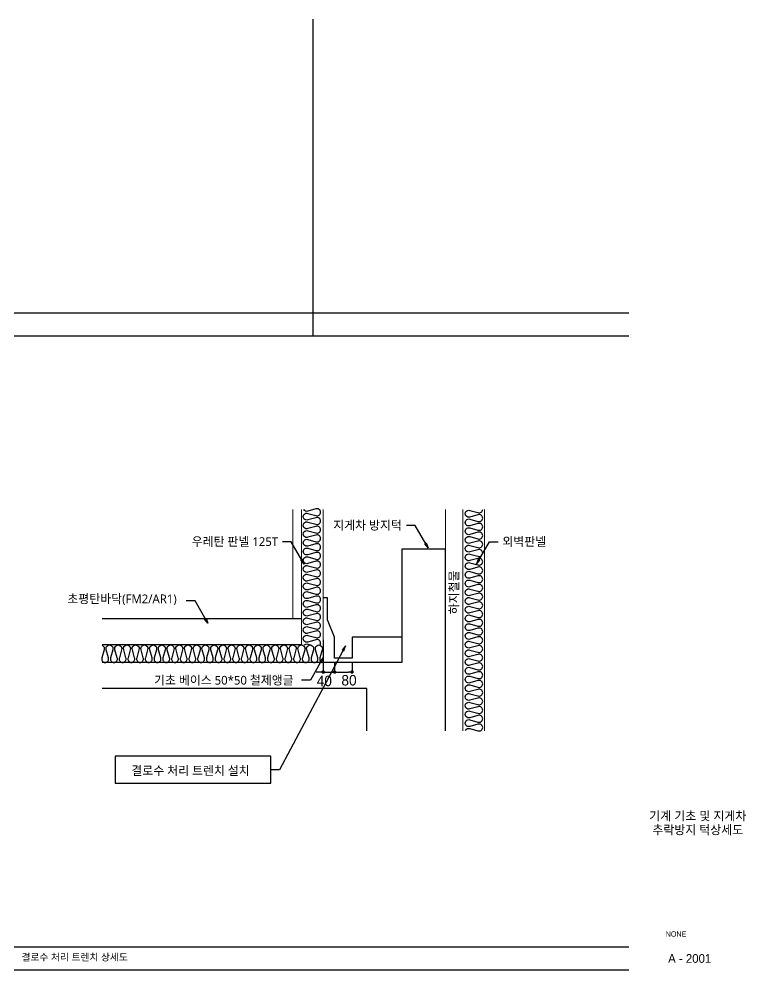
# Model space of a CAD drawing. Header units: millimetres. Extents: x 190 to 16800, y 0 to 5940.
# Drawn here: x 3934 to 8101, y 251 to 5701 of the extents above; entities that cross this region are included whole.
import ezdxf
from ezdxf.enums import TextEntityAlignment as Align

# ---------------------------------------------------------------- set-up
doc = ezdxf.new("R2010")
doc.units = ezdxf.units.MM
for name, color, linetype in [('3TEX', 3, 'Continuous'), ('4A.TEC FORM-TEXT', 3, 'Continuous'), ('4A.TEC TEXT 2', 3, 'Continuous'), ('4A.TEC 벽체 3', 4, 'Continuous'), ('9', 9, 'Continuous'), ('A-LEAD', 7, 'Continuous'), ('A-TEX-3', 3, 'Continuous'), ('DIM', 7, 'Continuous'), ('EL1', 8, 'Continuous'), ('sec-h$0$AA-CONC', 2, 'Continuous'), ('sec-h$0$WAL', 3, 'Continuous'), ('결로수배관', 6, 'Continuous')]:
    doc.layers.add(name, color=color, linetype=linetype)
doc.styles.add('1', font='')
doc.styles.add('나눔고딕', font='')
doc.styles.add('돋움', font='')
doc.styles.add('맑은고딕', font='malgun.ttf')
doc.styles.get('1').set_extended_font_data('Dotum')
doc.styles.get('나눔고딕').set_extended_font_data('Dotum')
doc.styles.get('돋움').set_extended_font_data('Dotum')
doc.dimstyles.new('400', dxfattribs={"dimscale": 400, "dimtxt": 3, "dimasz": 1, "dimexe": 0, "dimexo": 0, "dimgap": 1, "dimtad": 1, "dimtoh": 1, "dimdec": 0, "dimrnd": 0.25, "dimzin": 0, "dimdsep": 46, "dimlunit": 6, "dimtxsty": '돋움', "dimblk": 'DOT', "dimcen": 5, "dimclrd": 1, "dimclre": 1, "dimclrt": 3, "dimadec": 0, "dimazin": 0, "dimtfac": 1, "dimtdec": 0, "dimtix": 1, "dimtmove": 2, "dimatfit": 3, "dimfxl": 1, "dimtvp": 1, "dimtolj": 1, "dimtzin": 0, "dimarcsym": 0})

# ---------------------------------------------------------------- blocks, each defined once
blk = doc.blocks.new('_Dot')
at = {"color": 0, "linetype": 'ByBlock', "lineweight": -2}
blk.add_line((-0.5, 0), (-1, 0), dxfattribs=at)
at = {"color": 0, "linetype": 'ByBlock', "const_width": 0.5}
blk.add_lwpolyline([(-0.25, 0, 1), (0.25, 0, 1)], format="xyb", close=True, dxfattribs=at)
blk = doc.blocks.new('*D218')
at = {"layer": 'Defpoints', "color": 0, "transparency": 16777216}
for p in [(1335, 136.5), (1435, 136.5), (1435, 81.5)]:
    blk.add_point(p, dxfattribs=at)
at = {"layer": 'DIM', "color": 1, "linetype": 'Continuous', "lineweight": -2, "transparency": 16777216}
for p, q in [((1335, 136.5), (1335, 81.5)), ((1435, 136.5), (1435, 81.5)), ((1355, 81.5), (1415, 81.5))]:
    blk.add_line(p, q, dxfattribs=at)
at = {"layer": 'DIM', "color": 1, "lineweight": -2, "transparency": 16777216, "xscale": 20, "yscale": 20, "zscale": 20, "rotation": 180}
blk.add_blockref('_Dot', (1335, 81.5), dxfattribs=at)
at = {"layer": 'DIM', "color": 1, "lineweight": -2, "transparency": 16777216, "xscale": 20, "yscale": 20, "zscale": 20}
blk.add_blockref('_Dot', (1435, 81.5), dxfattribs=at)
at = {"layer": 'DIM', "color": 3, "lineweight": 0, "transparency": 16777216, "insert": (1417.9, 34), "char_height": 60, "attachment_point": 5, "style": '돋움'}
blk.add_mtext('\\A1;80', dxfattribs=at)
blk = doc.blocks.new('*D219')
at = {"layer": 'Defpoints', "color": 0, "transparency": 16777216}
for p in [(1270, 266.5), (1335, 136.5), (1335, 81.5)]:
    blk.add_point(p, dxfattribs=at)
at = {"layer": 'DIM', "color": 1, "linetype": 'Continuous', "lineweight": -2, "transparency": 16777216}
for p, q in [((1270, 266.5), (1270, 81.5)), ((1335, 136.5), (1335, 81.5)), ((1250, 81.5), (1230, 81.5)), ((1270, 81.5), (1335, 81.5)), ((1355, 81.5), (1375, 81.5))]:
    blk.add_line(p, q, dxfattribs=at)
at = {"layer": 'DIM', "color": 1, "lineweight": -2, "transparency": 16777216, "xscale": 20, "yscale": 20, "zscale": 20}
blk.add_blockref('_Dot', (1270, 81.5), dxfattribs=at)
at = {"layer": 'DIM', "color": 1, "lineweight": -2, "transparency": 16777216, "xscale": 20, "yscale": 20, "zscale": 20, "rotation": 180}
blk.add_blockref('_Dot', (1335, 81.5), dxfattribs=at)
at = {"layer": 'DIM', "color": 3, "lineweight": 0, "transparency": 16777216, "insert": (1276.2, 30), "char_height": 60, "attachment_point": 5, "style": '돋움'}
blk.add_mtext('\\A1;40', dxfattribs=at)
blk = doc.blocks.new('zw$EC8')
at = {"layer": 'A-LEAD', "ltscale": 0.05}
for points in [[(1851.5, 816.4), (1860.2, 821.4), (1870.9, 792.9)], [(1142, 722.9), (1150.6, 727.9), (1161.3, 699.4)], [(2167.7, 722.9), (2159, 727.9), (2148.4, 699.4)], [(590.1, 384.8), (598.7, 389.8), (609.4, 361.4)], [(1379.2, 207.3), (1387.8, 202.3), (1398.5, 230.8)], [(1251.1, 140.7), (1259.8, 135.7), (1270.5, 164.2)]]:
    blk.add_hatch(color=256, dxfattribs=at).paths.add_polyline_path(points)
blk.add_lwpolyline([(970.2, -401.4), (77.1, -401.4), (77.1, -555.6), (970.2, -555.6)], close=True)
at = {"layer": '4A.TEC 벽체 3', "color": 6, "lineweight": 0, "ltscale": 15}
blk.add_line((1095, 386.5), (1095, 1012.4), dxfattribs=at)
at = {"layer": '4A.TEC 벽체 3', "lineweight": 0, "ltscale": 15}
for p, q in [((1145, 236.5), (1145, 1012.4)), ((1270, 136.5), (1270, 1012.4)), ((2070, -254.5), (2070, 1012.4)), ((2195, -254.5), (2195, 1012.4))]:
    blk.add_line(p, q, dxfattribs=at)
at = {"layer": 'A-LEAD', "ltscale": 0.05}
for points in [[(1870.9, 792.9), (1796.8, 921.3), (1746.8, 921.3)], [(1161.3, 699.4), (1087.2, 827.7), (1037.2, 827.7)], [(1851.5, 816.4), (1860.2, 821.4), (1870.9, 792.9), (1851.5, 816.4)], [(2148.4, 699.4), (2222.4, 827.7), (2272.4, 827.7)], [(1142, 722.9), (1150.6, 727.9), (1161.3, 699.4), (1142, 722.9)], [(2167.7, 722.9), (2159, 727.9), (2148.4, 699.4), (2167.7, 722.9)], [(609.4, 361.4), (535.3, 489.7), (485.3, 489.7)], [(590.1, 384.8), (598.7, 389.8), (609.4, 361.4), (590.1, 384.8)], [(1398.5, 230.8), (1020.2, -478.5), (970.2, -478.5)], [(1379.2, 207.3), (1387.8, 202.3), (1398.5, 230.8), (1379.2, 207.3)], [(1270.5, 164.2), (1196.4, 35.9), (1146.4, 35.9)], [(1251.1, 140.7), (1259.8, 135.7), (1270.5, 164.2), (1251.1, 140.7)]]:
    blk.add_lwpolyline(points, dxfattribs=at)
at = {"layer": 'EL1', "lineweight": 0, "ltscale": 15}
blk.add_line((1970, -254.5), (1970, 1012.4), dxfattribs=at)
at = {"layer": 'EL1'}
for points in [[(1252.1, 236.5, 0.143676), (1255.3, 247.3, 0.524856), (1228.2, 266), (1182.4, 253.6, -1.449198), (1182.4, 291), (1228.2, 278.6, 0.524856), (1255.3, 297.3, 0.524856), (1228.2, 316), (1182.4, 303.6, -1.449198), (1182.4, 341), (1228.2, 328.6, 0.524856), (1255.3, 347.3, 0.524856), (1228.2, 366), (1182.4, 353.6, -1.449198), (1182.4, 391), (1228.2, 378.6, 0.524856), (1255.3, 397.3, 0.524856), (1228.2, 416), (1182.4, 403.6, -1.449198), (1182.4, 441), (1228.2, 428.6, 0.524856), (1255.3, 447.3, 0.524856), (1228.2, 466), (1182.4, 453.6, -1.449198), (1182.4, 491), (1228.2, 478.6, 0.524856), (1255.3, 497.3, 0.524856), (1228.2, 516), (1182.4, 503.6, -1.449198), (1182.4, 541), (1228.2, 528.6, 0.524856), (1255.3, 547.3, 0.524856), (1228.2, 566), (1182.4, 553.6, -1.449198), (1182.4, 591), (1228.2, 578.6, 0.524856), (1255.3, 597.3, 0.524856), (1228.2, 616), (1182.4, 603.6, -1.449198), (1182.4, 641), (1228.2, 628.6, 0.524856), (1255.3, 647.3, 0.524856), (1228.2, 666), (1182.4, 653.6, -1.449198), (1182.4, 691), (1228.2, 678.6, 0.524856), (1255.3, 697.3, 0.524856), (1228.2, 716), (1182.4, 703.6, -1.449198), (1182.4, 741), (1228.2, 728.6, 0.524856), (1255.3, 747.3, 0.524856), (1228.2, 766), (1182.4, 753.6, -1.449198), (1182.4, 791), (1228.2, 778.6, 0.524856), (1255.3, 797.3, 0.524856), (1228.2, 816), (1182.4, 803.6, -1.449198), (1182.4, 841), (1228.2, 828.6, 0.524856), (1255.3, 847.3, 0.524856), (1228.2, 866), (1182.4, 853.6, -1.449198), (1182.4, 891), (1228.2, 878.6, 0.524856), (1255.3, 897.3, 0.524856), (1228.2, 916), (1182.4, 903.6, -1.449198), (1182.4, 941), (1228.2, 928.6, 0.524856), (1255.3, 947.3, 0.524856), (1228.2, 966), (1182.4, 953.6, -1.449198), (1182.4, 991), (1228.2, 978.6, 0.524856), (1255.3, 997.3, 0.524856), (1228.2, 1016), (1182.4, 1003.6, -0.369059), (1157.9, 1012.4, -0.369059)], [(2085.9, -252.9, -0.393415), (2111.1, -242.6), (2156.9, -255, 0.524856), (2184, -236.3, 0.524856), (2156.9, -217.6), (2111.1, -230, -1.449198), (2111.1, -192.6), (2156.9, -205, 0.524856), (2184, -186.3, 0.524856), (2156.9, -167.6), (2111.1, -180, -1.449198), (2111.1, -142.6), (2156.9, -155, 0.524856), (2184, -136.3, 0.524856), (2156.9, -117.6), (2111.1, -130, -1.449198), (2111.1, -92.6), (2156.9, -105, 0.524856), (2184, -86.3, 0.524856), (2156.9, -67.6), (2111.1, -80, -1.449198), (2111.1, -42.6), (2156.9, -55, 0.524856), (2184, -36.3, 0.524856), (2156.9, -17.6), (2111.1, -30, -1.449198), (2111.1, 7.4), (2156.9, -5, 0.524856), (2184, 13.7, 0.524856), (2156.9, 32.4), (2111.1, 20, -1.449198), (2111.1, 57.4), (2156.9, 45, 0.524856), (2184, 63.7, 0.524856), (2156.9, 82.4), (2111.1, 70, -1.449198), (2111.1, 107.4), (2156.9, 95, 0.524856), (2184, 113.7, 0.524856), (2156.9, 132.4), (2111.1, 120, -1.449198), (2111.1, 157.4), (2156.9, 145, 0.524856), (2184, 163.7, 0.524856), (2156.9, 182.4), (2111.1, 170, -1.449198), (2111.1, 207.4), (2156.9, 195, 0.524856), (2184, 213.7, 0.524856), (2156.9, 232.4), (2111.1, 220, -1.449198), (2111.1, 257.4), (2156.9, 245, 0.524856), (2184, 263.7, 0.524856), (2156.9, 282.4), (2111.1, 270, -1.449198), (2111.1, 307.4), (2156.9, 295, 0.524856), (2184, 313.7, 0.524856), (2156.9, 332.4), (2111.1, 320, -1.449198), (2111.1, 357.4), (2156.9, 345, 0.524856), (2184, 363.7, 0.524856), (2156.9, 382.4), (2111.1, 370, -1.449198), (2111.1, 407.4), (2156.9, 395, 0.524856), (2184, 413.7, 0.524856), (2156.9, 432.4), (2111.1, 420, -1.449198), (2111.1, 457.4), (2156.9, 445, 0.524856), (2184, 463.7, 0.524856), (2156.9, 482.4), (2111.1, 470, -1.449198), (2111.1, 507.4), (2156.9, 495, 0.524856), (2184, 513.7, 0.524856), (2156.9, 532.4), (2111.1, 520, -1.449198), (2111.1, 557.4), (2156.9, 545, 0.524856), (2184, 563.7, 0.524856), (2156.9, 582.4), (2111.1, 570, -1.449198), (2111.1, 607.4), (2156.9, 595, 0.524856), (2184, 613.7, 0.524856), (2156.9, 632.4), (2111.1, 620, -1.449198), (2111.1, 657.4), (2156.9, 645, 0.524856), (2184, 663.7, 0.524856), (2156.9, 682.4), (2111.1, 670, -1.449198), (2111.1, 707.4), (2156.9, 695, 0.524856), (2184, 713.7, 0.524856), (2156.9, 732.4), (2111.1, 720, -1.449198), (2111.1, 757.4), (2156.9, 745, 0.524856), (2184, 763.7, 0.524856), (2156.9, 782.4), (2111.1, 770, -1.449198), (2111.1, 807.4), (2156.9, 795, 0.524856), (2184, 813.7, 0.524856), (2156.9, 832.4), (2111.1, 820, -1.449198), (2111.1, 857.4), (2156.9, 845, 0.524856), (2184, 863.7, 0.524856), (2156.9, 882.4), (2111.1, 870, -1.449198), (2111.1, 907.4), (2156.9, 895, 0.524856), (2184, 913.7, 0.524856), (2156.9, 932.4), (2111.1, 920, -1.449198), (2111.1, 957.4), (2156.9, 945, 0.524856), (2184, 963.7, 0.524856), (2156.9, 982.4), (2111.1, 970, -1.449198), (2111.1, 1007.4), (2156.9, 995, 0.524856), (2184, 1013.7)], [(3.4, 234.6, -0.393415), (13.7, 209.4), (1.3, 163.6, 0.524856), (20, 136.5, 0.524856), (38.7, 163.6), (26.3, 209.4, -1.449198), (63.7, 209.4), (51.3, 163.6, 0.524856), (70, 136.5, 0.524856), (88.7, 163.6), (76.3, 209.4, -1.449198), (113.7, 209.4), (101.3, 163.6, 0.524856), (120, 136.5, 0.524856), (138.7, 163.6), (126.3, 209.4, -1.449198), (163.7, 209.4), (151.3, 163.6, 0.524856), (170, 136.5, 0.524856), (188.7, 163.6), (176.3, 209.4, -1.449198), (213.7, 209.4), (201.3, 163.6, 0.524856), (220, 136.5, 0.524856), (238.7, 163.6), (226.3, 209.4, -1.449198), (263.7, 209.4), (251.3, 163.6, 0.524856), (270, 136.5, 0.524856), (288.7, 163.6), (276.3, 209.4, -1.449198), (313.7, 209.4), (301.3, 163.6, 0.524856), (320, 136.5, 0.524856), (338.7, 163.6), (326.3, 209.4, -1.449198), (363.7, 209.4), (351.3, 163.6, 0.524856), (370, 136.5, 0.524856), (388.7, 163.6), (376.3, 209.4, -1.449198), (413.7, 209.4), (401.3, 163.6, 0.524856), (420, 136.5, 0.524856), (438.7, 163.6), (426.3, 209.4, -1.449198), (463.7, 209.4), (451.3, 163.6, 0.524856), (470, 136.5, 0.524856), (488.7, 163.6), (476.3, 209.4, -1.449198), (513.7, 209.4), (501.3, 163.6, 0.524856), (520, 136.5, 0.524856), (538.7, 163.6), (526.3, 209.4, -1.449198), (563.7, 209.4), (551.3, 163.6, 0.524856), (570, 136.5, 0.524856), (588.7, 163.6), (576.3, 209.4, -1.449198), (613.7, 209.4), (601.3, 163.6, 0.524856), (620, 136.5, 0.524856), (638.7, 163.6), (626.3, 209.4, -1.449198), (663.7, 209.4), (651.3, 163.6, 0.524856), (670, 136.5, 0.524856), (688.7, 163.6), (676.3, 209.4, -1.449198), (713.7, 209.4), (701.3, 163.6, 0.524856), (720, 136.5, 0.524856), (738.7, 163.6), (726.3, 209.4, -1.449198), (763.7, 209.4), (751.3, 163.6, 0.524856), (770, 136.5, 0.524856), (788.7, 163.6), (776.3, 209.4, -1.449198), (813.7, 209.4), (801.3, 163.6, 0.524856), (820, 136.5, 0.524856), (838.7, 163.6), (826.3, 209.4, -1.449198), (863.7, 209.4), (851.3, 163.6, 0.524856), (870, 136.5, 0.524856), (888.7, 163.6), (876.3, 209.4, -1.449198), (913.7, 209.4), (901.3, 163.6, 0.524856), (920, 136.5, 0.524856), (938.7, 163.6), (926.3, 209.4, -1.449198), (963.7, 209.4), (951.3, 163.6, 0.524856), (970, 136.5, 0.524856), (988.7, 163.6), (976.3, 209.4, -1.449198), (1013.7, 209.4), (1001.3, 163.6, 0.524856), (1020, 136.5, 0.524856), (1038.7, 163.6), (1026.3, 209.4, -1.449198), (1063.7, 209.4), (1051.3, 163.6, 0.524856), (1070, 136.5, 0.524856), (1088.7, 163.6), (1076.3, 209.4, -1.449198), (1113.7, 209.4), (1101.3, 163.6, 0.524856), (1120, 136.5, 0.524856), (1138.7, 163.6), (1126.3, 209.4, -1.449198), (1163.7, 209.4), (1151.3, 163.6, 0.524856), (1170, 136.5, 0.524856), (1188.7, 163.6), (1176.3, 209.4, -1.449198), (1213.7, 209.4), (1201.3, 163.6, 0.524856), (1220, 136.5, 0.524856), (1238.7, 163.6), (1226.3, 209.4, -1.449198), (1263.7, 209.4), (1251.3, 163.6, 0.524856), (1270, 136.5)], [(1161.2, 236.5, -0.294255), (1182.4, 241), (1199, 236.5)]]:
    blk.add_lwpolyline(points, format="xyb", dxfattribs=at)
at = {"layer": 'sec-h$0$AA-CONC'}
for points in [[(1970, -254.5), (1970, 786.5), (1720, 786.5), (1720, 136.5), (3.4, 136.5)], [(1520, -254.5), (1520, -13.5), (3.4, -13.5)]]:
    blk.add_lwpolyline(points, dxfattribs=at)
at = {"layer": 'sec-h$0$WAL', "color": 6}
for p, q in [((1145, 386.5), (3.4, 386.5)), ((1720, 281.5), (1435, 281.5)), ((1145, 236.5), (3.4, 236.5))]:
    blk.add_line(p, q, dxfattribs=at)
blk.add_lwpolyline([(1435, 281.5), (1435, 161.5), (1335, 161.5), (1335, 281.5), (1295, 381.5), (1295, 506.5), (1270, 506.5)], dxfattribs=at)
at = {"layer": 'A-TEX-3', "style": '맑은고딕'}
for s, p in [('지게차 방지턱', (1524, 922.7)), ('우레탄 판넬 125T', (763.8, 829.2)), ('외벽판넬', (2422.5, 829.2)), ('초평탄바닥(FM2/AR1)', (116.9, 501)), ('기초 베이스 50*50 철제앵글', (700.3, 34.5)), ('결로수 처리 트렌치 설치', (509.4, -483.8))]:
    blk.add_text(s, height=50, dxfattribs=at).set_placement(p, align=Align.MIDDLE_CENTER)
at = {"layer": 'EL1', "lineweight": 0, "ltscale": 15, "style": '맑은고딕'}
blk.add_text('하지철물', height=50, rotation=90, dxfattribs=at).set_placement((2019.8, 538.3), align=Align.MIDDLE_CENTER)
at = {"layer": 'DIM', "linetype": 'Continuous', "lineweight": 0}
for base, p1, p2, text, picture, middle in [((1335, 81.5), (1270, 266.5), (1335, 136.5), '40', '*D219', (1276.2, 30)), ((1435, 81.5), (1335, 136.5), (1435, 136.5), '80', '*D218', (1417.9, 34))]:
    dim = blk.add_linear_dim(base=base, p1=p1, p2=p2, text=text, dimstyle='400', override={"dimscale": 20, "dimtxsty": '돋움', "dimblk": 'Dot'}, dxfattribs=at)
    dim.commit()
    dim.dimension.update_dxf_attribs({"geometry": picture, "text_midpoint": middle, "dimtype": 128})

msp = doc.modelspace()

# ---------------------------------------------------------------- linework, layer by layer
at = {"layer": '9'}
for p, q in [((5619.9, 3884.3), (5619.9, 5700.9)), ((7429.9, 4014.3), (189.9, 4014.3)), ((189.9, 3884.3), (7429.9, 3884.3)), ((7429.9, 380.9), (189.9, 380.9)), ((189.9, 250.9), (7429.9, 250.9))]:
    msp.add_line(p, q, dxfattribs=at)

# ---------------------------------------------------------------- block references
at = {"layer": '결로수배관'}
msp.add_blockref('zw$EC8', (4408.2, 1876.9), dxfattribs=at)

# ---------------------------------------------------------------- texts
at = {"layer": '3TEX', "color": 3, "lineweight": 50, "style": '1'}
msp.add_text('결로수 처리 트렌치 상세도', height=40, dxfattribs=at).set_placement((3948.4, 292.3), align=Align.BOTTOM_LEFT)
at = {"layer": '4A.TEC FORM-TEXT', "style": '돋움'}
msp.add_text('A - 2001', height=50, dxfattribs=at).set_placement((7778.9, 292), align=Align.CENTER)
at = {"layer": '4A.TEC TEXT 2', "style": '나눔고딕'}
for s, height, p in [('기계 기초 및 지게차', 50, (7825.1, 1108.7)), ('추락방지 턱상세도', 50, (7825.1, 1028.7)), ('NONE', 30, (7700.5, 442))]:
    msp.add_text(s, height=height, dxfattribs=at).set_placement(p, align=Align.CENTER)

doc.saveas('drawing.dxf')
